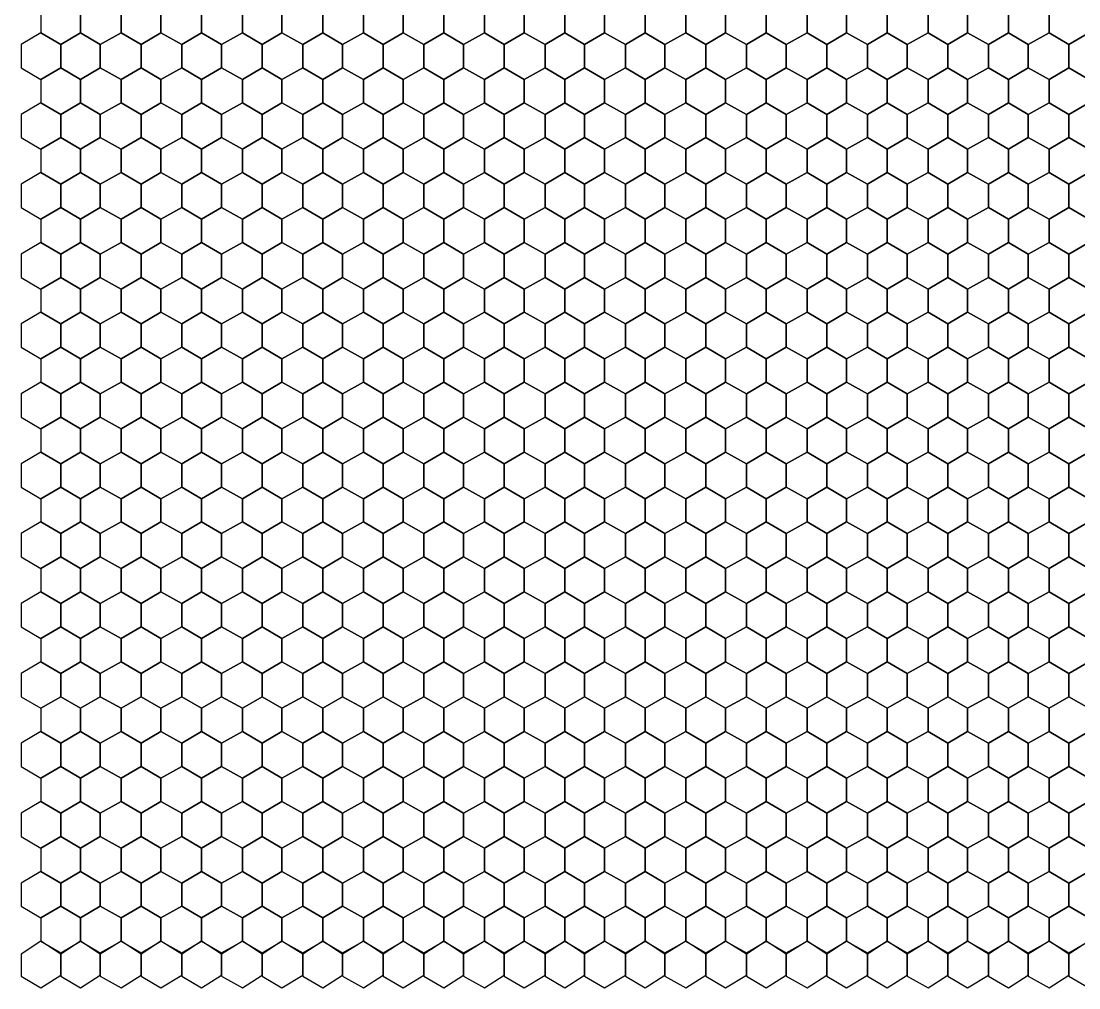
# Model space of a CAD drawing. Header units: metres. Extents: x -17 to 3602, y -20 to 1610.
# Drawn here: x -17 to 892, y -20 to 810 of the extents above; entities that cross this region are included whole.
import ezdxf

# ---------------------------------------------------------------- set-up
doc = ezdxf.new("R2010")
doc.units = ezdxf.units.M

msp = doc.modelspace()

# ---------------------------------------------------------------- linework, layer by layer
for points in [[(34, 800), (34, 820), (17, 830), (0, 820), (0, 800), (17, 790)], [(69, 800), (69, 820), (51, 830), (34, 820), (34, 800), (51, 790)], [(103, 800), (103, 820), (86, 830), (69, 820), (69, 800), (86, 790)], [(138, 800), (138, 820), (121, 830), (103, 820), (103, 800), (121, 790)], [(173, 800), (173, 820), (155, 830), (138, 820), (138, 800), (155, 790)], [(207, 800), (207, 820), (190, 830), (173, 820), (173, 800), (190, 790)], [(242, 800), (242, 820), (225, 830), (207, 820), (207, 800), (225, 790)], [(277, 800), (277, 820), (259, 830), (242, 820), (242, 800), (259, 790)], [(311, 800), (311, 820), (294, 830), (277, 820), (277, 800), (294, 790)], [(346, 800), (346, 820), (329, 830), (311, 820), (311, 800), (329, 790)], [(381, 800), (381, 820), (363, 830), (346, 820), (346, 800), (363, 790)], [(415, 800), (415, 820), (398, 830), (381, 820), (381, 800), (398, 790)], [(450, 800), (450, 820), (433, 830), (415, 820), (415, 800), (433, 790)], [(484, 800), (484, 820), (467, 830), (450, 820), (450, 800), (467, 790)], [(519, 800), (519, 820), (502, 830), (484, 820), (484, 800), (502, 790)], [(554, 800), (554, 820), (536, 830), (519, 820), (519, 800), (536, 790)], [(588, 800), (588, 820), (571, 830), (554, 820), (554, 800), (571, 790)], [(623, 800), (623, 820), (606, 830), (588, 820), (588, 800), (606, 790)], [(658, 800), (658, 820), (640, 830), (623, 820), (623, 800), (640, 790)], [(692, 800), (692, 820), (675, 830), (658, 820), (658, 800), (675, 790)], [(727, 800), (727, 820), (710, 830), (692, 820), (692, 800), (710, 790)], [(762, 800), (762, 820), (744, 830), (727, 820), (727, 800), (744, 790)], [(796, 800), (796, 820), (779, 830), (762, 820), (762, 800), (779, 790)], [(831, 800), (831, 820), (814, 830), (796, 820), (796, 800), (814, 790)], [(866, 800), (866, 820), (848, 830), (831, 820), (831, 800), (848, 790)], [(900, 800), (900, 820), (883, 830), (866, 820), (866, 800), (883, 790)], [(17, 770), (17, 790), (0, 800), (-17, 790), (-17, 770), (0, 760)], [(51, 770), (51, 790), (34, 800), (17, 790), (17, 770), (34, 760)], [(86, 770), (86, 790), (69, 800), (51, 790), (51, 770), (69, 760)], [(121, 770), (121, 790), (103, 800), (86, 790), (86, 770), (103, 760)], [(155, 770), (155, 790), (138, 800), (121, 790), (121, 770), (138, 760)], [(190, 770), (190, 790), (173, 800), (155, 790), (155, 770), (173, 760)], [(225, 770), (225, 790), (207, 800), (190, 790), (190, 770), (207, 760)], [(259, 770), (259, 790), (242, 800), (225, 790), (225, 770), (242, 760)], [(294, 770), (294, 790), (277, 800), (259, 790), (259, 770), (277, 760)], [(329, 770), (329, 790), (311, 800), (294, 790), (294, 770), (311, 760)], [(363, 770), (363, 790), (346, 800), (329, 790), (329, 770), (346, 760)], [(398, 770), (398, 790), (381, 800), (363, 790), (363, 770), (381, 760)], [(433, 770), (433, 790), (415, 800), (398, 790), (398, 770), (415, 760)], [(467, 770), (467, 790), (450, 800), (433, 790), (433, 770), (450, 760)], [(502, 770), (502, 790), (484, 800), (467, 790), (467, 770), (484, 760)], [(536, 770), (536, 790), (519, 800), (502, 790), (502, 770), (519, 760)], [(571, 770), (571, 790), (554, 800), (536, 790), (536, 770), (554, 760)], [(606, 770), (606, 790), (588, 800), (571, 790), (571, 770), (588, 760)], [(640, 770), (640, 790), (623, 800), (606, 790), (606, 770), (623, 760)], [(675, 770), (675, 790), (658, 800), (640, 790), (640, 770), (658, 760)], [(710, 770), (710, 790), (692, 800), (675, 790), (675, 770), (692, 760)], [(744, 770), (744, 790), (727, 800), (710, 790), (710, 770), (727, 760)], [(779, 770), (779, 790), (762, 800), (744, 790), (744, 770), (762, 760)], [(814, 770), (814, 790), (796, 800), (779, 790), (779, 770), (796, 760)], [(848, 770), (848, 790), (831, 800), (814, 790), (814, 770), (831, 760)], [(883, 770), (883, 790), (866, 800), (848, 790), (848, 770), (866, 760)], [(917, 770), (917, 790), (900, 800), (883, 790), (883, 770), (900, 760)], [(34, 740), (34, 760), (17, 770), (0, 760), (0, 740), (17, 730)], [(69, 740), (69, 760), (51, 770), (34, 760), (34, 740), (51, 730)], [(103, 740), (103, 760), (86, 770), (69, 760), (69, 740), (86, 730)], [(138, 740), (138, 760), (121, 770), (103, 760), (103, 740), (121, 730)], [(173, 740), (173, 760), (155, 770), (138, 760), (138, 740), (155, 730)], [(207, 740), (207, 760), (190, 770), (173, 760), (173, 740), (190, 730)], [(242, 740), (242, 760), (225, 770), (207, 760), (207, 740), (225, 730)], [(277, 740), (277, 760), (259, 770), (242, 760), (242, 740), (259, 730)], [(311, 740), (311, 760), (294, 770), (277, 760), (277, 740), (294, 730)], [(346, 740), (346, 760), (329, 770), (311, 760), (311, 740), (329, 730)], [(381, 740), (381, 760), (363, 770), (346, 760), (346, 740), (363, 730)], [(415, 740), (415, 760), (398, 770), (381, 760), (381, 740), (398, 730)], [(450, 740), (450, 760), (433, 770), (415, 760), (415, 740), (433, 730)], [(484, 740), (484, 760), (467, 770), (450, 760), (450, 740), (467, 730)], [(519, 740), (519, 760), (502, 770), (484, 760), (484, 740), (502, 730)], [(554, 740), (554, 760), (536, 770), (519, 760), (519, 740), (536, 730)], [(588, 740), (588, 760), (571, 770), (554, 760), (554, 740), (571, 730)], [(623, 740), (623, 760), (606, 770), (588, 760), (588, 740), (606, 730)], [(658, 740), (658, 760), (640, 770), (623, 760), (623, 740), (640, 730)], [(692, 740), (692, 760), (675, 770), (658, 760), (658, 740), (675, 730)], [(727, 740), (727, 760), (710, 770), (692, 760), (692, 740), (710, 730)], [(762, 740), (762, 760), (744, 770), (727, 760), (727, 740), (744, 730)], [(796, 740), (796, 760), (779, 770), (762, 760), (762, 740), (779, 730)], [(831, 740), (831, 760), (814, 770), (796, 760), (796, 740), (814, 730)], [(866, 740), (866, 760), (848, 770), (831, 760), (831, 740), (848, 730)], [(900, 740), (900, 760), (883, 770), (866, 760), (866, 740), (883, 730)], [(17, 710), (17, 730), (0, 740), (-17, 730), (-17, 710), (0, 700)], [(51, 710), (51, 730), (34, 740), (17, 730), (17, 710), (34, 700)], [(86, 710), (86, 730), (69, 740), (51, 730), (51, 710), (69, 700)], [(121, 710), (121, 730), (103, 740), (86, 730), (86, 710), (103, 700)], [(155, 710), (155, 730), (138, 740), (121, 730), (121, 710), (138, 700)], [(190, 710), (190, 730), (173, 740), (155, 730), (155, 710), (173, 700)], [(225, 710), (225, 730), (207, 740), (190, 730), (190, 710), (207, 700)], [(259, 710), (259, 730), (242, 740), (225, 730), (225, 710), (242, 700)], [(294, 710), (294, 730), (277, 740), (259, 730), (259, 710), (277, 700)], [(329, 710), (329, 730), (311, 740), (294, 730), (294, 710), (311, 700)], [(363, 710), (363, 730), (346, 740), (329, 730), (329, 710), (346, 700)], [(398, 710), (398, 730), (381, 740), (363, 730), (363, 710), (381, 700)], [(433, 710), (433, 730), (415, 740), (398, 730), (398, 710), (415, 700)], [(467, 710), (467, 730), (450, 740), (433, 730), (433, 710), (450, 700)], [(502, 710), (502, 730), (484, 740), (467, 730), (467, 710), (484, 700)], [(536, 710), (536, 730), (519, 740), (502, 730), (502, 710), (519, 700)], [(571, 710), (571, 730), (554, 740), (536, 730), (536, 710), (554, 700)], [(606, 710), (606, 730), (588, 740), (571, 730), (571, 710), (588, 700)], [(640, 710), (640, 730), (623, 740), (606, 730), (606, 710), (623, 700)], [(675, 710), (675, 730), (658, 740), (640, 730), (640, 710), (658, 700)], [(710, 710), (710, 730), (692, 740), (675, 730), (675, 710), (692, 700)], [(744, 710), (744, 730), (727, 740), (710, 730), (710, 710), (727, 700)], [(779, 710), (779, 730), (762, 740), (744, 730), (744, 710), (762, 700)], [(814, 710), (814, 730), (796, 740), (779, 730), (779, 710), (796, 700)], [(848, 710), (848, 730), (831, 740), (814, 730), (814, 710), (831, 700)], [(883, 710), (883, 730), (866, 740), (848, 730), (848, 710), (866, 700)], [(917, 710), (917, 730), (900, 740), (883, 730), (883, 710), (900, 700)], [(34, 680), (34, 700), (17, 710), (0, 700), (0, 680), (17, 670)], [(69, 680), (69, 700), (51, 710), (34, 700), (34, 680), (51, 670)], [(103, 680), (103, 700), (86, 710), (69, 700), (69, 680), (86, 670)], [(138, 680), (138, 700), (121, 710), (103, 700), (103, 680), (121, 670)], [(173, 680), (173, 700), (155, 710), (138, 700), (138, 680), (155, 670)], [(207, 680), (207, 700), (190, 710), (173, 700), (173, 680), (190, 670)], [(242, 680), (242, 700), (225, 710), (207, 700), (207, 680), (225, 670)], [(277, 680), (277, 700), (259, 710), (242, 700), (242, 680), (259, 670)], [(311, 680), (311, 700), (294, 710), (277, 700), (277, 680), (294, 670)], [(346, 680), (346, 700), (329, 710), (311, 700), (311, 680), (329, 670)], [(381, 680), (381, 700), (363, 710), (346, 700), (346, 680), (363, 670)], [(415, 680), (415, 700), (398, 710), (381, 700), (381, 680), (398, 670)], [(450, 680), (450, 700), (433, 710), (415, 700), (415, 680), (433, 670)], [(484, 680), (484, 700), (467, 710), (450, 700), (450, 680), (467, 670)], [(519, 680), (519, 700), (502, 710), (484, 700), (484, 680), (502, 670)], [(554, 680), (554, 700), (536, 710), (519, 700), (519, 680), (536, 670)], [(588, 680), (588, 700), (571, 710), (554, 700), (554, 680), (571, 670)], [(623, 680), (623, 700), (606, 710), (588, 700), (588, 680), (606, 670)], [(658, 680), (658, 700), (640, 710), (623, 700), (623, 680), (640, 670)], [(692, 680), (692, 700), (675, 710), (658, 700), (658, 680), (675, 670)], [(727, 680), (727, 700), (710, 710), (692, 700), (692, 680), (710, 670)], [(762, 680), (762, 700), (744, 710), (727, 700), (727, 680), (744, 670)], [(796, 680), (796, 700), (779, 710), (762, 700), (762, 680), (779, 670)], [(831, 680), (831, 700), (814, 710), (796, 700), (796, 680), (814, 670)], [(866, 680), (866, 700), (848, 710), (831, 700), (831, 680), (848, 670)], [(900, 680), (900, 700), (883, 710), (866, 700), (866, 680), (883, 670)], [(17, 650), (17, 670), (0, 680), (-17, 670), (-17, 650), (0, 640)], [(51, 650), (51, 670), (34, 680), (17, 670), (17, 650), (34, 640)], [(86, 650), (86, 670), (69, 680), (51, 670), (51, 650), (69, 640)], [(121, 650), (121, 670), (103, 680), (86, 670), (86, 650), (103, 640)], [(155, 650), (155, 670), (138, 680), (121, 670), (121, 650), (138, 640)], [(190, 650), (190, 670), (173, 680), (155, 670), (155, 650), (173, 640)], [(225, 650), (225, 670), (207, 680), (190, 670), (190, 650), (207, 640)], [(259, 650), (259, 670), (242, 680), (225, 670), (225, 650), (242, 640)], [(294, 650), (294, 670), (277, 680), (259, 670), (259, 650), (277, 640)], [(329, 650), (329, 670), (311, 680), (294, 670), (294, 650), (311, 640)], [(363, 650), (363, 670), (346, 680), (329, 670), (329, 650), (346, 640)], [(398, 650), (398, 670), (381, 680), (363, 670), (363, 650), (381, 640)], [(433, 650), (433, 670), (415, 680), (398, 670), (398, 650), (415, 640)], [(467, 650), (467, 670), (450, 680), (433, 670), (433, 650), (450, 640)], [(502, 650), (502, 670), (484, 680), (467, 670), (467, 650), (484, 640)], [(536, 650), (536, 670), (519, 680), (502, 670), (502, 650), (519, 640)], [(571, 650), (571, 670), (554, 680), (536, 670), (536, 650), (554, 640)], [(606, 650), (606, 670), (588, 680), (571, 670), (571, 650), (588, 640)], [(640, 650), (640, 670), (623, 680), (606, 670), (606, 650), (623, 640)], [(675, 650), (675, 670), (658, 680), (640, 670), (640, 650), (658, 640)], [(710, 650), (710, 670), (692, 680), (675, 670), (675, 650), (692, 640)], [(744, 650), (744, 670), (727, 680), (710, 670), (710, 650), (727, 640)], [(779, 650), (779, 670), (762, 680), (744, 670), (744, 650), (762, 640)], [(814, 650), (814, 670), (796, 680), (779, 670), (779, 650), (796, 640)], [(848, 650), (848, 670), (831, 680), (814, 670), (814, 650), (831, 640)], [(883, 650), (883, 670), (866, 680), (848, 670), (848, 650), (866, 640)], [(917, 650), (917, 670), (900, 680), (883, 670), (883, 650), (900, 640)], [(34, 620), (34, 640), (17, 650), (0, 640), (0, 620), (17, 610)], [(69, 620), (69, 640), (51, 650), (34, 640), (34, 620), (51, 610)], [(103, 620), (103, 640), (86, 650), (69, 640), (69, 620), (86, 610)], [(138, 620), (138, 640), (121, 650), (103, 640), (103, 620), (121, 610)], [(173, 620), (173, 640), (155, 650), (138, 640), (138, 620), (155, 610)], [(207, 620), (207, 640), (190, 650), (173, 640), (173, 620), (190, 610)], [(242, 620), (242, 640), (225, 650), (207, 640), (207, 620), (225, 610)], [(277, 620), (277, 640), (259, 650), (242, 640), (242, 620), (259, 610)], [(311, 620), (311, 640), (294, 650), (277, 640), (277, 620), (294, 610)], [(346, 620), (346, 640), (329, 650), (311, 640), (311, 620), (329, 610)], [(381, 620), (381, 640), (363, 650), (346, 640), (346, 620), (363, 610)], [(415, 620), (415, 640), (398, 650), (381, 640), (381, 620), (398, 610)], [(450, 620), (450, 640), (433, 650), (415, 640), (415, 620), (433, 610)], [(484, 620), (484, 640), (467, 650), (450, 640), (450, 620), (467, 610)], [(519, 620), (519, 640), (502, 650), (484, 640), (484, 620), (502, 610)], [(554, 620), (554, 640), (536, 650), (519, 640), (519, 620), (536, 610)], [(588, 620), (588, 640), (571, 650), (554, 640), (554, 620), (571, 610)], [(623, 620), (623, 640), (606, 650), (588, 640), (588, 620), (606, 610)], [(658, 620), (658, 640), (640, 650), (623, 640), (623, 620), (640, 610)], [(692, 620), (692, 640), (675, 650), (658, 640), (658, 620), (675, 610)], [(727, 620), (727, 640), (710, 650), (692, 640), (692, 620), (710, 610)], [(762, 620), (762, 640), (744, 650), (727, 640), (727, 620), (744, 610)], [(796, 620), (796, 640), (779, 650), (762, 640), (762, 620), (779, 610)], [(831, 620), (831, 640), (814, 650), (796, 640), (796, 620), (814, 610)], [(866, 620), (866, 640), (848, 650), (831, 640), (831, 620), (848, 610)], [(900, 620), (900, 640), (883, 650), (866, 640), (866, 620), (883, 610)], [(17, 590), (17, 610), (0, 620), (-17, 610), (-17, 590), (0, 580)], [(51, 590), (51, 610), (34, 620), (17, 610), (17, 590), (34, 580)], [(86, 590), (86, 610), (69, 620), (51, 610), (51, 590), (69, 580)], [(121, 590), (121, 610), (103, 620), (86, 610), (86, 590), (103, 580)], [(155, 590), (155, 610), (138, 620), (121, 610), (121, 590), (138, 580)], [(190, 590), (190, 610), (173, 620), (155, 610), (155, 590), (173, 580)], [(225, 590), (225, 610), (207, 620), (190, 610), (190, 590), (207, 580)], [(259, 590), (259, 610), (242, 620), (225, 610), (225, 590), (242, 580)], [(294, 590), (294, 610), (277, 620), (259, 610), (259, 590), (277, 580)], [(329, 590), (329, 610), (311, 620), (294, 610), (294, 590), (311, 580)], [(363, 590), (363, 610), (346, 620), (329, 610), (329, 590), (346, 580)], [(398, 590), (398, 610), (381, 620), (363, 610), (363, 590), (381, 580)], [(433, 590), (433, 610), (415, 620), (398, 610), (398, 590), (415, 580)], [(467, 590), (467, 610), (450, 620), (433, 610), (433, 590), (450, 580)], [(502, 590), (502, 610), (484, 620), (467, 610), (467, 590), (484, 580)], [(536, 590), (536, 610), (519, 620), (502, 610), (502, 590), (519, 580)], [(571, 590), (571, 610), (554, 620), (536, 610), (536, 590), (554, 580)], [(606, 590), (606, 610), (588, 620), (571, 610), (571, 590), (588, 580)], [(640, 590), (640, 610), (623, 620), (606, 610), (606, 590), (623, 580)], [(675, 590), (675, 610), (658, 620), (640, 610), (640, 590), (658, 580)], [(710, 590), (710, 610), (692, 620), (675, 610), (675, 590), (692, 580)], [(744, 590), (744, 610), (727, 620), (710, 610), (710, 590), (727, 580)], [(779, 590), (779, 610), (762, 620), (744, 610), (744, 590), (762, 580)], [(814, 590), (814, 610), (796, 620), (779, 610), (779, 590), (796, 580)], [(848, 590), (848, 610), (831, 620), (814, 610), (814, 590), (831, 580)], [(883, 590), (883, 610), (866, 620), (848, 610), (848, 590), (866, 580)], [(917, 590), (917, 610), (900, 620), (883, 610), (883, 590), (900, 580)], [(34, 560), (34, 580), (17, 590), (0, 580), (0, 560), (17, 550)], [(69, 560), (69, 580), (51, 590), (34, 580), (34, 560), (51, 550)], [(103, 560), (103, 580), (86, 590), (69, 580), (69, 560), (86, 550)], [(138, 560), (138, 580), (121, 590), (103, 580), (103, 560), (121, 550)], [(173, 560), (173, 580), (155, 590), (138, 580), (138, 560), (155, 550)], [(207, 560), (207, 580), (190, 590), (173, 580), (173, 560), (190, 550)], [(242, 560), (242, 580), (225, 590), (207, 580), (207, 560), (225, 550)], [(277, 560), (277, 580), (259, 590), (242, 580), (242, 560), (259, 550)], [(311, 560), (311, 580), (294, 590), (277, 580), (277, 560), (294, 550)], [(346, 560), (346, 580), (329, 590), (311, 580), (311, 560), (329, 550)], [(381, 560), (381, 580), (363, 590), (346, 580), (346, 560), (363, 550)], [(415, 560), (415, 580), (398, 590), (381, 580), (381, 560), (398, 550)], [(450, 560), (450, 580), (433, 590), (415, 580), (415, 560), (433, 550)], [(484, 560), (484, 580), (467, 590), (450, 580), (450, 560), (467, 550)], [(519, 560), (519, 580), (502, 590), (484, 580), (484, 560), (502, 550)], [(554, 560), (554, 580), (536, 590), (519, 580), (519, 560), (536, 550)], [(588, 560), (588, 580), (571, 590), (554, 580), (554, 560), (571, 550)], [(623, 560), (623, 580), (606, 590), (588, 580), (588, 560), (606, 550)], [(658, 560), (658, 580), (640, 590), (623, 580), (623, 560), (640, 550)], [(692, 560), (692, 580), (675, 590), (658, 580), (658, 560), (675, 550)], [(727, 560), (727, 580), (710, 590), (692, 580), (692, 560), (710, 550)], [(762, 560), (762, 580), (744, 590), (727, 580), (727, 560), (744, 550)], [(796, 560), (796, 580), (779, 590), (762, 580), (762, 560), (779, 550)], [(831, 560), (831, 580), (814, 590), (796, 580), (796, 560), (814, 550)], [(866, 560), (866, 580), (848, 590), (831, 580), (831, 560), (848, 550)], [(900, 560), (900, 580), (883, 590), (866, 580), (866, 560), (883, 550)], [(17, 530), (17, 550), (0, 560), (-17, 550), (-17, 530), (0, 520)], [(51, 530), (51, 550), (34, 560), (17, 550), (17, 530), (34, 520)], [(86, 530), (86, 550), (69, 560), (51, 550), (51, 530), (69, 520)], [(121, 530), (121, 550), (103, 560), (86, 550), (86, 530), (103, 520)], [(155, 530), (155, 550), (138, 560), (121, 550), (121, 530), (138, 520)], [(190, 530), (190, 550), (173, 560), (155, 550), (155, 530), (173, 520)], [(225, 530), (225, 550), (207, 560), (190, 550), (190, 530), (207, 520)], [(259, 530), (259, 550), (242, 560), (225, 550), (225, 530), (242, 520)], [(294, 530), (294, 550), (277, 560), (259, 550), (259, 530), (277, 520)], [(329, 530), (329, 550), (311, 560), (294, 550), (294, 530), (311, 520)], [(363, 530), (363, 550), (346, 560), (329, 550), (329, 530), (346, 520)], [(398, 530), (398, 550), (381, 560), (363, 550), (363, 530), (381, 520)], [(433, 530), (433, 550), (415, 560), (398, 550), (398, 530), (415, 520)], [(467, 530), (467, 550), (450, 560), (433, 550), (433, 530), (450, 520)], [(502, 530), (502, 550), (484, 560), (467, 550), (467, 530), (484, 520)], [(536, 530), (536, 550), (519, 560), (502, 550), (502, 530), (519, 520)], [(571, 530), (571, 550), (554, 560), (536, 550), (536, 530), (554, 520)], [(606, 530), (606, 550), (588, 560), (571, 550), (571, 530), (588, 520)], [(640, 530), (640, 550), (623, 560), (606, 550), (606, 530), (623, 520)], [(675, 530), (675, 550), (658, 560), (640, 550), (640, 530), (658, 520)], [(710, 530), (710, 550), (692, 560), (675, 550), (675, 530), (692, 520)], [(744, 530), (744, 550), (727, 560), (710, 550), (710, 530), (727, 520)], [(779, 530), (779, 550), (762, 560), (744, 550), (744, 530), (762, 520)], [(814, 530), (814, 550), (796, 560), (779, 550), (779, 530), (796, 520)], [(848, 530), (848, 550), (831, 560), (814, 550), (814, 530), (831, 520)], [(883, 530), (883, 550), (866, 560), (848, 550), (848, 530), (866, 520)], [(917, 530), (917, 550), (900, 560), (883, 550), (883, 530), (900, 520)], [(34, 500), (34, 520), (17, 530), (0, 520), (0, 500), (17, 490)], [(69, 500), (69, 520), (51, 530), (34, 520), (34, 500), (51, 490)], [(103, 500), (103, 520), (86, 530), (69, 520), (69, 500), (86, 490)], [(138, 500), (138, 520), (121, 530), (103, 520), (103, 500), (121, 490)], [(173, 500), (173, 520), (155, 530), (138, 520), (138, 500), (155, 490)], [(207, 500), (207, 520), (190, 530), (173, 520), (173, 500), (190, 490)], [(242, 500), (242, 520), (225, 530), (207, 520), (207, 500), (225, 490)], [(277, 500), (277, 520), (259, 530), (242, 520), (242, 500), (259, 490)], [(311, 500), (311, 520), (294, 530), (277, 520), (277, 500), (294, 490)], [(346, 500), (346, 520), (329, 530), (311, 520), (311, 500), (329, 490)], [(381, 500), (381, 520), (363, 530), (346, 520), (346, 500), (363, 490)], [(415, 500), (415, 520), (398, 530), (381, 520), (381, 500), (398, 490)], [(450, 500), (450, 520), (433, 530), (415, 520), (415, 500), (433, 490)], [(484, 500), (484, 520), (467, 530), (450, 520), (450, 500), (467, 490)], [(519, 500), (519, 520), (502, 530), (484, 520), (484, 500), (502, 490)], [(554, 500), (554, 520), (536, 530), (519, 520), (519, 500), (536, 490)], [(588, 500), (588, 520), (571, 530), (554, 520), (554, 500), (571, 490)], [(623, 500), (623, 520), (606, 530), (588, 520), (588, 500), (606, 490)], [(658, 500), (658, 520), (640, 530), (623, 520), (623, 500), (640, 490)], [(692, 500), (692, 520), (675, 530), (658, 520), (658, 500), (675, 490)], [(727, 500), (727, 520), (710, 530), (692, 520), (692, 500), (710, 490)], [(762, 500), (762, 520), (744, 530), (727, 520), (727, 500), (744, 490)], [(796, 500), (796, 520), (779, 530), (762, 520), (762, 500), (779, 490)], [(831, 500), (831, 520), (814, 530), (796, 520), (796, 500), (814, 490)], [(866, 500), (866, 520), (848, 530), (831, 520), (831, 500), (848, 490)], [(900, 500), (900, 520), (883, 530), (866, 520), (866, 500), (883, 490)], [(17, 470), (17, 490), (0, 500), (-17, 490), (-17, 470), (0, 460)], [(51, 470), (51, 490), (34, 500), (17, 490), (17, 470), (34, 460)], [(86, 470), (86, 490), (69, 500), (51, 490), (51, 470), (69, 460)], [(121, 470), (121, 490), (103, 500), (86, 490), (86, 470), (103, 460)], [(155, 470), (155, 490), (138, 500), (121, 490), (121, 470), (138, 460)], [(190, 470), (190, 490), (173, 500), (155, 490), (155, 470), (173, 460)], [(225, 470), (225, 490), (207, 500), (190, 490), (190, 470), (207, 460)], [(259, 470), (259, 490), (242, 500), (225, 490), (225, 470), (242, 460)], [(294, 470), (294, 490), (277, 500), (259, 490), (259, 470), (277, 460)], [(329, 470), (329, 490), (311, 500), (294, 490), (294, 470), (311, 460)], [(363, 470), (363, 490), (346, 500), (329, 490), (329, 470), (346, 460)], [(398, 470), (398, 490), (381, 500), (363, 490), (363, 470), (381, 460)], [(433, 470), (433, 490), (415, 500), (398, 490), (398, 470), (415, 460)], [(467, 470), (467, 490), (450, 500), (433, 490), (433, 470), (450, 460)], [(502, 470), (502, 490), (484, 500), (467, 490), (467, 470), (484, 460)], [(536, 470), (536, 490), (519, 500), (502, 490), (502, 470), (519, 460)], [(571, 470), (571, 490), (554, 500), (536, 490), (536, 470), (554, 460)], [(606, 470), (606, 490), (588, 500), (571, 490), (571, 470), (588, 460)], [(640, 470), (640, 490), (623, 500), (606, 490), (606, 470), (623, 460)], [(675, 470), (675, 490), (658, 500), (640, 490), (640, 470), (658, 460)], [(710, 470), (710, 490), (692, 500), (675, 490), (675, 470), (692, 460)], [(744, 470), (744, 490), (727, 500), (710, 490), (710, 470), (727, 460)], [(779, 470), (779, 490), (762, 500), (744, 490), (744, 470), (762, 460)], [(814, 470), (814, 490), (796, 500), (779, 490), (779, 470), (796, 460)], [(848, 470), (848, 490), (831, 500), (814, 490), (814, 470), (831, 460)], [(883, 470), (883, 490), (866, 500), (848, 490), (848, 470), (866, 460)], [(917, 470), (917, 490), (900, 500), (883, 490), (883, 470), (900, 460)], [(34, 440), (34, 460), (17, 470), (0, 460), (0, 440), (17, 430)], [(69, 440), (69, 460), (51, 470), (34, 460), (34, 440), (51, 430)], [(103, 440), (103, 460), (86, 470), (69, 460), (69, 440), (86, 430)], [(138, 440), (138, 460), (121, 470), (103, 460), (103, 440), (121, 430)], [(173, 440), (173, 460), (155, 470), (138, 460), (138, 440), (155, 430)], [(207, 440), (207, 460), (190, 470), (173, 460), (173, 440), (190, 430)], [(242, 440), (242, 460), (225, 470), (207, 460), (207, 440), (225, 430)], [(277, 440), (277, 460), (259, 470), (242, 460), (242, 440), (259, 430)], [(311, 440), (311, 460), (294, 470), (277, 460), (277, 440), (294, 430)], [(346, 440), (346, 460), (329, 470), (311, 460), (311, 440), (329, 430)], [(381, 440), (381, 460), (363, 470), (346, 460), (346, 440), (363, 430)], [(415, 440), (415, 460), (398, 470), (381, 460), (381, 440), (398, 430)], [(450, 440), (450, 460), (433, 470), (415, 460), (415, 440), (433, 430)], [(484, 440), (484, 460), (467, 470), (450, 460), (450, 440), (467, 430)], [(519, 440), (519, 460), (502, 470), (484, 460), (484, 440), (502, 430)], [(554, 440), (554, 460), (536, 470), (519, 460), (519, 440), (536, 430)], [(588, 440), (588, 460), (571, 470), (554, 460), (554, 440), (571, 430)], [(623, 440), (623, 460), (606, 470), (588, 460), (588, 440), (606, 430)], [(658, 440), (658, 460), (640, 470), (623, 460), (623, 440), (640, 430)], [(692, 440), (692, 460), (675, 470), (658, 460), (658, 440), (675, 430)], [(727, 440), (727, 460), (710, 470), (692, 460), (692, 440), (710, 430)], [(762, 440), (762, 460), (744, 470), (727, 460), (727, 440), (744, 430)], [(796, 440), (796, 460), (779, 470), (762, 460), (762, 440), (779, 430)], [(831, 440), (831, 460), (814, 470), (796, 460), (796, 440), (814, 430)], [(866, 440), (866, 460), (848, 470), (831, 460), (831, 440), (848, 430)], [(900, 440), (900, 460), (883, 470), (866, 460), (866, 440), (883, 430)], [(17, 410), (17, 430), (0, 440), (-17, 430), (-17, 410), (0, 400)], [(51, 410), (51, 430), (34, 440), (17, 430), (17, 410), (34, 400)], [(86, 410), (86, 430), (69, 440), (51, 430), (51, 410), (69, 400)], [(121, 410), (121, 430), (103, 440), (86, 430), (86, 410), (103, 400)], [(155, 410), (155, 430), (138, 440), (121, 430), (121, 410), (138, 400)], [(190, 410), (190, 430), (173, 440), (155, 430), (155, 410), (173, 400)], [(225, 410), (225, 430), (207, 440), (190, 430), (190, 410), (207, 400)], [(259, 410), (259, 430), (242, 440), (225, 430), (225, 410), (242, 400)], [(294, 410), (294, 430), (277, 440), (259, 430), (259, 410), (277, 400)], [(329, 410), (329, 430), (311, 440), (294, 430), (294, 410), (311, 400)], [(363, 410), (363, 430), (346, 440), (329, 430), (329, 410), (346, 400)], [(398, 410), (398, 430), (381, 440), (363, 430), (363, 410), (381, 400)], [(433, 410), (433, 430), (415, 440), (398, 430), (398, 410), (415, 400)], [(467, 410), (467, 430), (450, 440), (433, 430), (433, 410), (450, 400)], [(502, 410), (502, 430), (484, 440), (467, 430), (467, 410), (484, 400)], [(536, 410), (536, 430), (519, 440), (502, 430), (502, 410), (519, 400)], [(571, 410), (571, 430), (554, 440), (536, 430), (536, 410), (554, 400)], [(606, 410), (606, 430), (588, 440), (571, 430), (571, 410), (588, 400)], [(640, 410), (640, 430), (623, 440), (606, 430), (606, 410), (623, 400)], [(675, 410), (675, 430), (658, 440), (640, 430), (640, 410), (658, 400)], [(710, 410), (710, 430), (692, 440), (675, 430), (675, 410), (692, 400)], [(744, 410), (744, 430), (727, 440), (710, 430), (710, 410), (727, 400)], [(779, 410), (779, 430), (762, 440), (744, 430), (744, 410), (762, 400)], [(814, 410), (814, 430), (796, 440), (779, 430), (779, 410), (796, 400)], [(848, 410), (848, 430), (831, 440), (814, 430), (814, 410), (831, 400)], [(883, 410), (883, 430), (866, 440), (848, 430), (848, 410), (866, 400)], [(917, 410), (917, 430), (900, 440), (883, 430), (883, 410), (900, 400)], [(34, 380), (34, 400), (17, 410), (0, 400), (0, 380), (17, 370)], [(69, 380), (69, 400), (51, 410), (34, 400), (34, 380), (51, 370)], [(103, 380), (103, 400), (86, 410), (69, 400), (69, 380), (86, 370)], [(138, 380), (138, 400), (121, 410), (103, 400), (103, 380), (121, 370)], [(173, 380), (173, 400), (155, 410), (138, 400), (138, 380), (155, 370)], [(207, 380), (207, 400), (190, 410), (173, 400), (173, 380), (190, 370)], [(242, 380), (242, 400), (225, 410), (207, 400), (207, 380), (225, 370)], [(277, 380), (277, 400), (259, 410), (242, 400), (242, 380), (259, 370)], [(311, 380), (311, 400), (294, 410), (277, 400), (277, 380), (294, 370)], [(346, 380), (346, 400), (329, 410), (311, 400), (311, 380), (329, 370)], [(381, 380), (381, 400), (363, 410), (346, 400), (346, 380), (363, 370)], [(415, 380), (415, 400), (398, 410), (381, 400), (381, 380), (398, 370)], [(450, 380), (450, 400), (433, 410), (415, 400), (415, 380), (433, 370)], [(484, 380), (484, 400), (467, 410), (450, 400), (450, 380), (467, 370)], [(519, 380), (519, 400), (502, 410), (484, 400), (484, 380), (502, 370)], [(554, 380), (554, 400), (536, 410), (519, 400), (519, 380), (536, 370)], [(588, 380), (588, 400), (571, 410), (554, 400), (554, 380), (571, 370)], [(623, 380), (623, 400), (606, 410), (588, 400), (588, 380), (606, 370)], [(658, 380), (658, 400), (640, 410), (623, 400), (623, 380), (640, 370)], [(692, 380), (692, 400), (675, 410), (658, 400), (658, 380), (675, 370)], [(727, 380), (727, 400), (710, 410), (692, 400), (692, 380), (710, 370)], [(762, 380), (762, 400), (744, 410), (727, 400), (727, 380), (744, 370)], [(796, 380), (796, 400), (779, 410), (762, 400), (762, 380), (779, 370)], [(831, 380), (831, 400), (814, 410), (796, 400), (796, 380), (814, 370)], [(866, 380), (866, 400), (848, 410), (831, 400), (831, 380), (848, 370)], [(900, 380), (900, 400), (883, 410), (866, 400), (866, 380), (883, 370)], [(17, 350), (17, 370), (0, 380), (-17, 370), (-17, 350), (0, 340)], [(51, 350), (51, 370), (34, 380), (17, 370), (17, 350), (34, 340)], [(86, 350), (86, 370), (69, 380), (51, 370), (51, 350), (69, 340)], [(121, 350), (121, 370), (103, 380), (86, 370), (86, 350), (103, 340)], [(155, 350), (155, 370), (138, 380), (121, 370), (121, 350), (138, 340)], [(190, 350), (190, 370), (173, 380), (155, 370), (155, 350), (173, 340)], [(225, 350), (225, 370), (207, 380), (190, 370), (190, 350), (207, 340)], [(259, 350), (259, 370), (242, 380), (225, 370), (225, 350), (242, 340)], [(294, 350), (294, 370), (277, 380), (259, 370), (259, 350), (277, 340)], [(329, 350), (329, 370), (311, 380), (294, 370), (294, 350), (311, 340)], [(363, 350), (363, 370), (346, 380), (329, 370), (329, 350), (346, 340)], [(398, 350), (398, 370), (381, 380), (363, 370), (363, 350), (381, 340)], [(433, 350), (433, 370), (415, 380), (398, 370), (398, 350), (415, 340)], [(467, 350), (467, 370), (450, 380), (433, 370), (433, 350), (450, 340)], [(502, 350), (502, 370), (484, 380), (467, 370), (467, 350), (484, 340)], [(536, 350), (536, 370), (519, 380), (502, 370), (502, 350), (519, 340)], [(571, 350), (571, 370), (554, 380), (536, 370), (536, 350), (554, 340)], [(606, 350), (606, 370), (588, 380), (571, 370), (571, 350), (588, 340)], [(640, 350), (640, 370), (623, 380), (606, 370), (606, 350), (623, 340)], [(675, 350), (675, 370), (658, 380), (640, 370), (640, 350), (658, 340)], [(710, 350), (710, 370), (692, 380), (675, 370), (675, 350), (692, 340)], [(744, 350), (744, 370), (727, 380), (710, 370), (710, 350), (727, 340)], [(779, 350), (779, 370), (762, 380), (744, 370), (744, 350), (762, 340)], [(814, 350), (814, 370), (796, 380), (779, 370), (779, 350), (796, 340)], [(848, 350), (848, 370), (831, 380), (814, 370), (814, 350), (831, 340)], [(883, 350), (883, 370), (866, 380), (848, 370), (848, 350), (866, 340)], [(917, 350), (917, 370), (900, 380), (883, 370), (883, 350), (900, 340)], [(34, 320), (34, 340), (17, 350), (0, 340), (0, 320), (17, 310)], [(69, 320), (69, 340), (51, 350), (34, 340), (34, 320), (51, 310)], [(103, 320), (103, 340), (86, 350), (69, 340), (69, 320), (86, 310)], [(138, 320), (138, 340), (121, 350), (103, 340), (103, 320), (121, 310)], [(173, 320), (173, 340), (155, 350), (138, 340), (138, 320), (155, 310)], [(207, 320), (207, 340), (190, 350), (173, 340), (173, 320), (190, 310)], [(242, 320), (242, 340), (225, 350), (207, 340), (207, 320), (225, 310)], [(277, 320), (277, 340), (259, 350), (242, 340), (242, 320), (259, 310)], [(311, 320), (311, 340), (294, 350), (277, 340), (277, 320), (294, 310)], [(346, 320), (346, 340), (329, 350), (311, 340), (311, 320), (329, 310)], [(381, 320), (381, 340), (363, 350), (346, 340), (346, 320), (363, 310)], [(415, 320), (415, 340), (398, 350), (381, 340), (381, 320), (398, 310)], [(450, 320), (450, 340), (433, 350), (415, 340), (415, 320), (433, 310)], [(484, 320), (484, 340), (467, 350), (450, 340), (450, 320), (467, 310)], [(519, 320), (519, 340), (502, 350), (484, 340), (484, 320), (502, 310)], [(554, 320), (554, 340), (536, 350), (519, 340), (519, 320), (536, 310)], [(588, 320), (588, 340), (571, 350), (554, 340), (554, 320), (571, 310)], [(623, 320), (623, 340), (606, 350), (588, 340), (588, 320), (606, 310)], [(658, 320), (658, 340), (640, 350), (623, 340), (623, 320), (640, 310)], [(692, 320), (692, 340), (675, 350), (658, 340), (658, 320), (675, 310)], [(727, 320), (727, 340), (710, 350), (692, 340), (692, 320), (710, 310)], [(762, 320), (762, 340), (744, 350), (727, 340), (727, 320), (744, 310)], [(796, 320), (796, 340), (779, 350), (762, 340), (762, 320), (779, 310)], [(831, 320), (831, 340), (814, 350), (796, 340), (796, 320), (814, 310)], [(866, 320), (866, 340), (848, 350), (831, 340), (831, 320), (848, 310)], [(900, 320), (900, 340), (883, 350), (866, 340), (866, 320), (883, 310)], [(17, 290), (17, 310), (0, 320), (-17, 310), (-17, 290), (0, 280)], [(51, 290), (51, 310), (34, 320), (17, 310), (17, 290), (34, 280)], [(86, 290), (86, 310), (69, 320), (51, 310), (51, 290), (69, 280)], [(121, 290), (121, 310), (103, 320), (86, 310), (86, 290), (103, 280)], [(155, 290), (155, 310), (138, 320), (121, 310), (121, 290), (138, 280)], [(190, 290), (190, 310), (173, 320), (155, 310), (155, 290), (173, 280)], [(225, 290), (225, 310), (207, 320), (190, 310), (190, 290), (207, 280)], [(259, 290), (259, 310), (242, 320), (225, 310), (225, 290), (242, 280)], [(294, 290), (294, 310), (277, 320), (259, 310), (259, 290), (277, 280)], [(329, 290), (329, 310), (311, 320), (294, 310), (294, 290), (311, 280)], [(363, 290), (363, 310), (346, 320), (329, 310), (329, 290), (346, 280)], [(398, 290), (398, 310), (381, 320), (363, 310), (363, 290), (381, 280)], [(433, 290), (433, 310), (415, 320), (398, 310), (398, 290), (415, 280)], [(467, 290), (467, 310), (450, 320), (433, 310), (433, 290), (450, 280)], [(502, 290), (502, 310), (484, 320), (467, 310), (467, 290), (484, 280)], [(536, 290), (536, 310), (519, 320), (502, 310), (502, 290), (519, 280)], [(571, 290), (571, 310), (554, 320), (536, 310), (536, 290), (554, 280)], [(606, 290), (606, 310), (588, 320), (571, 310), (571, 290), (588, 280)], [(640, 290), (640, 310), (623, 320), (606, 310), (606, 290), (623, 280)], [(675, 290), (675, 310), (658, 320), (640, 310), (640, 290), (658, 280)], [(710, 290), (710, 310), (692, 320), (675, 310), (675, 290), (692, 280)], [(744, 290), (744, 310), (727, 320), (710, 310), (710, 290), (727, 280)], [(779, 290), (779, 310), (762, 320), (744, 310), (744, 290), (762, 280)], [(814, 290), (814, 310), (796, 320), (779, 310), (779, 290), (796, 280)], [(848, 290), (848, 310), (831, 320), (814, 310), (814, 290), (831, 280)], [(883, 290), (883, 310), (866, 320), (848, 310), (848, 290), (866, 280)], [(917, 290), (917, 310), (900, 320), (883, 310), (883, 290), (900, 280)], [(34, 260), (34, 280), (17, 290), (0, 280), (0, 260), (17, 250)], [(69, 260), (69, 280), (51, 290), (34, 280), (34, 260), (51, 250)], [(103, 260), (103, 280), (86, 290), (69, 280), (69, 260), (86, 250)], [(138, 260), (138, 280), (121, 290), (103, 280), (103, 260), (121, 250)], [(173, 260), (173, 280), (155, 290), (138, 280), (138, 260), (155, 250)], [(207, 260), (207, 280), (190, 290), (173, 280), (173, 260), (190, 250)], [(242, 260), (242, 280), (225, 290), (207, 280), (207, 260), (225, 250)], [(277, 260), (277, 280), (259, 290), (242, 280), (242, 260), (259, 250)], [(311, 260), (311, 280), (294, 290), (277, 280), (277, 260), (294, 250)], [(346, 260), (346, 280), (329, 290), (311, 280), (311, 260), (329, 250)], [(381, 260), (381, 280), (363, 290), (346, 280), (346, 260), (363, 250)], [(415, 260), (415, 280), (398, 290), (381, 280), (381, 260), (398, 250)], [(450, 260), (450, 280), (433, 290), (415, 280), (415, 260), (433, 250)], [(484, 260), (484, 280), (467, 290), (450, 280), (450, 260), (467, 250)], [(519, 260), (519, 280), (502, 290), (484, 280), (484, 260), (502, 250)], [(554, 260), (554, 280), (536, 290), (519, 280), (519, 260), (536, 250)], [(588, 260), (588, 280), (571, 290), (554, 280), (554, 260), (571, 250)], [(623, 260), (623, 280), (606, 290), (588, 280), (588, 260), (606, 250)], [(658, 260), (658, 280), (640, 290), (623, 280), (623, 260), (640, 250)], [(692, 260), (692, 280), (675, 290), (658, 280), (658, 260), (675, 250)], [(727, 260), (727, 280), (710, 290), (692, 280), (692, 260), (710, 250)], [(762, 260), (762, 280), (744, 290), (727, 280), (727, 260), (744, 250)], [(796, 260), (796, 280), (779, 290), (762, 280), (762, 260), (779, 250)], [(831, 260), (831, 280), (814, 290), (796, 280), (796, 260), (814, 250)], [(866, 260), (866, 280), (848, 290), (831, 280), (831, 260), (848, 250)], [(900, 260), (900, 280), (883, 290), (866, 280), (866, 260), (883, 250)], [(17, 230), (17, 250), (0, 260), (-17, 250), (-17, 230), (0, 220)], [(51, 230), (51, 250), (34, 260), (17, 250), (17, 230), (34, 220)], [(86, 230), (86, 250), (69, 260), (51, 250), (51, 230), (69, 220)], [(121, 230), (121, 250), (103, 260), (86, 250), (86, 230), (103, 220)], [(155, 230), (155, 250), (138, 260), (121, 250), (121, 230), (138, 220)], [(190, 230), (190, 250), (173, 260), (155, 250), (155, 230), (173, 220)], [(225, 230), (225, 250), (207, 260), (190, 250), (190, 230), (207, 220)], [(259, 230), (259, 250), (242, 260), (225, 250), (225, 230), (242, 220)], [(294, 230), (294, 250), (277, 260), (259, 250), (259, 230), (277, 220)], [(329, 230), (329, 250), (311, 260), (294, 250), (294, 230), (311, 220)], [(363, 230), (363, 250), (346, 260), (329, 250), (329, 230), (346, 220)], [(398, 230), (398, 250), (381, 260), (363, 250), (363, 230), (381, 220)], [(433, 230), (433, 250), (415, 260), (398, 250), (398, 230), (415, 220)], [(467, 230), (467, 250), (450, 260), (433, 250), (433, 230), (450, 220)], [(502, 230), (502, 250), (484, 260), (467, 250), (467, 230), (484, 220)], [(536, 230), (536, 250), (519, 260), (502, 250), (502, 230), (519, 220)], [(571, 230), (571, 250), (554, 260), (536, 250), (536, 230), (554, 220)], [(606, 230), (606, 250), (588, 260), (571, 250), (571, 230), (588, 220)], [(640, 230), (640, 250), (623, 260), (606, 250), (606, 230), (623, 220)], [(675, 230), (675, 250), (658, 260), (640, 250), (640, 230), (658, 220)], [(710, 230), (710, 250), (692, 260), (675, 250), (675, 230), (692, 220)], [(744, 230), (744, 250), (727, 260), (710, 250), (710, 230), (727, 220)], [(779, 230), (779, 250), (762, 260), (744, 250), (744, 230), (762, 220)], [(814, 230), (814, 250), (796, 260), (779, 250), (779, 230), (796, 220)], [(848, 230), (848, 250), (831, 260), (814, 250), (814, 230), (831, 220)], [(883, 230), (883, 250), (866, 260), (848, 250), (848, 230), (866, 220)], [(917, 230), (917, 250), (900, 260), (883, 250), (883, 230), (900, 220)], [(34, 200), (34, 220), (17, 230), (0, 220), (0, 200), (17, 190)], [(69, 200), (69, 220), (51, 230), (34, 220), (34, 200), (51, 190)], [(103, 200), (103, 220), (86, 230), (69, 220), (69, 200), (86, 190)], [(138, 200), (138, 220), (121, 230), (103, 220), (103, 200), (121, 190)], [(173, 200), (173, 220), (155, 230), (138, 220), (138, 200), (155, 190)], [(207, 200), (207, 220), (190, 230), (173, 220), (173, 200), (190, 190)], [(242, 200), (242, 220), (225, 230), (207, 220), (207, 200), (225, 190)], [(277, 200), (277, 220), (259, 230), (242, 220), (242, 200), (259, 190)], [(311, 200), (311, 220), (294, 230), (277, 220), (277, 200), (294, 190)], [(346, 200), (346, 220), (329, 230), (311, 220), (311, 200), (329, 190)], [(381, 200), (381, 220), (363, 230), (346, 220), (346, 200), (363, 190)], [(415, 200), (415, 220), (398, 230), (381, 220), (381, 200), (398, 190)], [(450, 200), (450, 220), (433, 230), (415, 220), (415, 200), (433, 190)], [(484, 200), (484, 220), (467, 230), (450, 220), (450, 200), (467, 190)], [(519, 200), (519, 220), (502, 230), (484, 220), (484, 200), (502, 190)], [(554, 200), (554, 220), (536, 230), (519, 220), (519, 200), (536, 190)], [(588, 200), (588, 220), (571, 230), (554, 220), (554, 200), (571, 190)], [(623, 200), (623, 220), (606, 230), (588, 220), (588, 200), (606, 190)], [(658, 200), (658, 220), (640, 230), (623, 220), (623, 200), (640, 190)], [(692, 200), (692, 220), (675, 230), (658, 220), (658, 200), (675, 190)], [(727, 200), (727, 220), (710, 230), (692, 220), (692, 200), (710, 190)], [(762, 200), (762, 220), (744, 230), (727, 220), (727, 200), (744, 190)], [(796, 200), (796, 220), (779, 230), (762, 220), (762, 200), (779, 190)], [(831, 200), (831, 220), (814, 230), (796, 220), (796, 200), (814, 190)], [(866, 200), (866, 220), (848, 230), (831, 220), (831, 200), (848, 190)], [(900, 200), (900, 220), (883, 230), (866, 220), (866, 200), (883, 190)], [(17, 170), (17, 190), (0, 200), (-17, 190), (-17, 170), (0, 160)], [(51, 170), (51, 190), (34, 200), (17, 190), (17, 170), (34, 160)], [(86, 170), (86, 190), (69, 200), (51, 190), (51, 170), (69, 160)], [(121, 170), (121, 190), (103, 200), (86, 190), (86, 170), (103, 160)], [(155, 170), (155, 190), (138, 200), (121, 190), (121, 170), (138, 160)], [(190, 170), (190, 190), (173, 200), (155, 190), (155, 170), (173, 160)], [(225, 170), (225, 190), (207, 200), (190, 190), (190, 170), (207, 160)], [(259, 170), (259, 190), (242, 200), (225, 190), (225, 170), (242, 160)], [(294, 170), (294, 190), (277, 200), (259, 190), (259, 170), (277, 160)], [(329, 170), (329, 190), (311, 200), (294, 190), (294, 170), (311, 160)], [(363, 170), (363, 190), (346, 200), (329, 190), (329, 170), (346, 160)], [(398, 170), (398, 190), (381, 200), (363, 190), (363, 170), (381, 160)], [(433, 170), (433, 190), (415, 200), (398, 190), (398, 170), (415, 160)], [(467, 170), (467, 190), (450, 200), (433, 190), (433, 170), (450, 160)], [(502, 170), (502, 190), (484, 200), (467, 190), (467, 170), (484, 160)], [(536, 170), (536, 190), (519, 200), (502, 190), (502, 170), (519, 160)], [(571, 170), (571, 190), (554, 200), (536, 190), (536, 170), (554, 160)], [(606, 170), (606, 190), (588, 200), (571, 190), (571, 170), (588, 160)], [(640, 170), (640, 190), (623, 200), (606, 190), (606, 170), (623, 160)], [(675, 170), (675, 190), (658, 200), (640, 190), (640, 170), (658, 160)], [(710, 170), (710, 190), (692, 200), (675, 190), (675, 170), (692, 160)], [(744, 170), (744, 190), (727, 200), (710, 190), (710, 170), (727, 160)], [(779, 170), (779, 190), (762, 200), (744, 190), (744, 170), (762, 160)], [(814, 170), (814, 190), (796, 200), (779, 190), (779, 170), (796, 160)], [(848, 170), (848, 190), (831, 200), (814, 190), (814, 170), (831, 160)], [(883, 170), (883, 190), (866, 200), (848, 190), (848, 170), (866, 160)], [(917, 170), (917, 190), (900, 200), (883, 190), (883, 170), (900, 160)], [(34, 140), (34, 160), (17, 170), (0, 160), (0, 140), (17, 130)], [(69, 140), (69, 160), (51, 170), (34, 160), (34, 140), (51, 130)], [(103, 140), (103, 160), (86, 170), (69, 160), (69, 140), (86, 130)], [(138, 140), (138, 160), (121, 170), (103, 160), (103, 140), (121, 130)], [(173, 140), (173, 160), (155, 170), (138, 160), (138, 140), (155, 130)], [(207, 140), (207, 160), (190, 170), (173, 160), (173, 140), (190, 130)], [(242, 140), (242, 160), (225, 170), (207, 160), (207, 140), (225, 130)], [(277, 140), (277, 160), (259, 170), (242, 160), (242, 140), (259, 130)], [(311, 140), (311, 160), (294, 170), (277, 160), (277, 140), (294, 130)], [(346, 140), (346, 160), (329, 170), (311, 160), (311, 140), (329, 130)], [(381, 140), (381, 160), (363, 170), (346, 160), (346, 140), (363, 130)], [(415, 140), (415, 160), (398, 170), (381, 160), (381, 140), (398, 130)], [(450, 140), (450, 160), (433, 170), (415, 160), (415, 140), (433, 130)], [(484, 140), (484, 160), (467, 170), (450, 160), (450, 140), (467, 130)], [(519, 140), (519, 160), (502, 170), (484, 160), (484, 140), (502, 130)], [(554, 140), (554, 160), (536, 170), (519, 160), (519, 140), (536, 130)], [(588, 140), (588, 160), (571, 170), (554, 160), (554, 140), (571, 130)], [(623, 140), (623, 160), (606, 170), (588, 160), (588, 140), (606, 130)], [(658, 140), (658, 160), (640, 170), (623, 160), (623, 140), (640, 130)], [(692, 140), (692, 160), (675, 170), (658, 160), (658, 140), (675, 130)], [(727, 140), (727, 160), (710, 170), (692, 160), (692, 140), (710, 130)], [(762, 140), (762, 160), (744, 170), (727, 160), (727, 140), (744, 130)], [(796, 140), (796, 160), (779, 170), (762, 160), (762, 140), (779, 130)], [(831, 140), (831, 160), (814, 170), (796, 160), (796, 140), (814, 130)], [(866, 140), (866, 160), (848, 170), (831, 160), (831, 140), (848, 130)], [(900, 140), (900, 160), (883, 170), (866, 160), (866, 140), (883, 130)], [(17, 110), (17, 130), (0, 140), (-17, 130), (-17, 110), (0, 100)], [(51, 110), (51, 130), (34, 140), (17, 130), (17, 110), (34, 100)], [(86, 110), (86, 130), (69, 140), (51, 130), (51, 110), (69, 100)], [(121, 110), (121, 130), (103, 140), (86, 130), (86, 110), (103, 100)], [(155, 110), (155, 130), (138, 140), (121, 130), (121, 110), (138, 100)], [(190, 110), (190, 130), (173, 140), (155, 130), (155, 110), (173, 100)], [(225, 110), (225, 130), (207, 140), (190, 130), (190, 110), (207, 100)], [(259, 110), (259, 130), (242, 140), (225, 130), (225, 110), (242, 100)], [(294, 110), (294, 130), (277, 140), (259, 130), (259, 110), (277, 100)], [(329, 110), (329, 130), (311, 140), (294, 130), (294, 110), (311, 100)], [(363, 110), (363, 130), (346, 140), (329, 130), (329, 110), (346, 100)], [(398, 110), (398, 130), (381, 140), (363, 130), (363, 110), (381, 100)], [(433, 110), (433, 130), (415, 140), (398, 130), (398, 110), (415, 100)], [(467, 110), (467, 130), (450, 140), (433, 130), (433, 110), (450, 100)], [(502, 110), (502, 130), (484, 140), (467, 130), (467, 110), (484, 100)], [(536, 110), (536, 130), (519, 140), (502, 130), (502, 110), (519, 100)], [(571, 110), (571, 130), (554, 140), (536, 130), (536, 110), (554, 100)], [(606, 110), (606, 130), (588, 140), (571, 130), (571, 110), (588, 100)], [(640, 110), (640, 130), (623, 140), (606, 130), (606, 110), (623, 100)], [(675, 110), (675, 130), (658, 140), (640, 130), (640, 110), (658, 100)], [(710, 110), (710, 130), (692, 140), (675, 130), (675, 110), (692, 100)], [(744, 110), (744, 130), (727, 140), (710, 130), (710, 110), (727, 100)], [(779, 110), (779, 130), (762, 140), (744, 130), (744, 110), (762, 100)], [(814, 110), (814, 130), (796, 140), (779, 130), (779, 110), (796, 100)], [(848, 110), (848, 130), (831, 140), (814, 130), (814, 110), (831, 100)], [(883, 110), (883, 130), (866, 140), (848, 130), (848, 110), (866, 100)], [(917, 110), (917, 130), (900, 140), (883, 130), (883, 110), (900, 100)], [(34, 80), (34, 100), (17, 110), (0, 100), (0, 80), (17, 70)], [(69, 80), (69, 100), (51, 110), (34, 100), (34, 80), (51, 70)], [(103, 80), (103, 100), (86, 110), (69, 100), (69, 80), (86, 70)], [(138, 80), (138, 100), (121, 110), (103, 100), (103, 80), (121, 70)], [(173, 80), (173, 100), (155, 110), (138, 100), (138, 80), (155, 70)], [(207, 80), (207, 100), (190, 110), (173, 100), (173, 80), (190, 70)], [(242, 80), (242, 100), (225, 110), (207, 100), (207, 80), (225, 70)], [(277, 80), (277, 100), (259, 110), (242, 100), (242, 80), (259, 70)], [(311, 80), (311, 100), (294, 110), (277, 100), (277, 80), (294, 70)], [(346, 80), (346, 100), (329, 110), (311, 100), (311, 80), (329, 70)], [(381, 80), (381, 100), (363, 110), (346, 100), (346, 80), (363, 70)], [(415, 80), (415, 100), (398, 110), (381, 100), (381, 80), (398, 70)], [(450, 80), (450, 100), (433, 110), (415, 100), (415, 80), (433, 70)], [(484, 80), (484, 100), (467, 110), (450, 100), (450, 80), (467, 70)], [(519, 80), (519, 100), (502, 110), (484, 100), (484, 80), (502, 70)], [(554, 80), (554, 100), (536, 110), (519, 100), (519, 80), (536, 70)], [(588, 80), (588, 100), (571, 110), (554, 100), (554, 80), (571, 70)], [(623, 80), (623, 100), (606, 110), (588, 100), (588, 80), (606, 70)], [(658, 80), (658, 100), (640, 110), (623, 100), (623, 80), (640, 70)], [(692, 80), (692, 100), (675, 110), (658, 100), (658, 80), (675, 70)], [(727, 80), (727, 100), (710, 110), (692, 100), (692, 80), (710, 70)], [(762, 80), (762, 100), (744, 110), (727, 100), (727, 80), (744, 70)], [(796, 80), (796, 100), (779, 110), (762, 100), (762, 80), (779, 70)], [(831, 80), (831, 100), (814, 110), (796, 100), (796, 80), (814, 70)], [(866, 80), (866, 100), (848, 110), (831, 100), (831, 80), (848, 70)], [(900, 80), (900, 100), (883, 110), (866, 100), (866, 80), (883, 70)], [(17, 50), (17, 70), (0, 80), (-17, 70), (-17, 50), (0, 40)], [(51, 50), (51, 70), (34, 80), (17, 70), (17, 50), (34, 40)], [(86, 50), (86, 70), (69, 80), (51, 70), (51, 50), (69, 40)], [(121, 50), (121, 70), (103, 80), (86, 70), (86, 50), (103, 40)], [(155, 50), (155, 70), (138, 80), (121, 70), (121, 50), (138, 40)], [(190, 50), (190, 70), (173, 80), (155, 70), (155, 50), (173, 40)], [(225, 50), (225, 70), (207, 80), (190, 70), (190, 50), (207, 40)], [(259, 50), (259, 70), (242, 80), (225, 70), (225, 50), (242, 40)], [(294, 50), (294, 70), (277, 80), (259, 70), (259, 50), (277, 40)], [(329, 50), (329, 70), (311, 80), (294, 70), (294, 50), (311, 40)], [(363, 50), (363, 70), (346, 80), (329, 70), (329, 50), (346, 40)], [(398, 50), (398, 70), (381, 80), (363, 70), (363, 50), (381, 40)], [(433, 50), (433, 70), (415, 80), (398, 70), (398, 50), (415, 40)], [(467, 50), (467, 70), (450, 80), (433, 70), (433, 50), (450, 40)], [(502, 50), (502, 70), (484, 80), (467, 70), (467, 50), (484, 40)], [(536, 50), (536, 70), (519, 80), (502, 70), (502, 50), (519, 40)], [(571, 50), (571, 70), (554, 80), (536, 70), (536, 50), (554, 40)], [(606, 50), (606, 70), (588, 80), (571, 70), (571, 50), (588, 40)], [(640, 50), (640, 70), (623, 80), (606, 70), (606, 50), (623, 40)], [(675, 50), (675, 70), (658, 80), (640, 70), (640, 50), (658, 40)], [(710, 50), (710, 70), (692, 80), (675, 70), (675, 50), (692, 40)], [(744, 50), (744, 70), (727, 80), (710, 70), (710, 50), (727, 40)], [(779, 50), (779, 70), (762, 80), (744, 70), (744, 50), (762, 40)], [(814, 50), (814, 70), (796, 80), (779, 70), (779, 50), (796, 40)], [(848, 50), (848, 70), (831, 80), (814, 70), (814, 50), (831, 40)], [(883, 50), (883, 70), (866, 80), (848, 70), (848, 50), (866, 40)], [(917, 50), (917, 70), (900, 80), (883, 70), (883, 50), (900, 40)], [(34, 20), (34, 40), (17, 50), (0, 40), (0, 20), (17, 10)], [(69, 20), (69, 40), (51, 50), (34, 40), (34, 20), (51, 10)], [(103, 20), (103, 40), (86, 50), (69, 40), (69, 20), (86, 10)], [(138, 20), (138, 40), (121, 50), (103, 40), (103, 20), (121, 10)], [(173, 20), (173, 40), (155, 50), (138, 40), (138, 20), (155, 10)], [(207, 20), (207, 40), (190, 50), (173, 40), (173, 20), (190, 10)], [(242, 20), (242, 40), (225, 50), (207, 40), (207, 20), (225, 10)], [(277, 20), (277, 40), (259, 50), (242, 40), (242, 20), (259, 10)], [(311, 20), (311, 40), (294, 50), (277, 40), (277, 20), (294, 10)], [(346, 20), (346, 40), (329, 50), (311, 40), (311, 20), (329, 10)], [(381, 20), (381, 40), (363, 50), (346, 40), (346, 20), (363, 10)], [(415, 20), (415, 40), (398, 50), (381, 40), (381, 20), (398, 10)], [(450, 20), (450, 40), (433, 50), (415, 40), (415, 20), (433, 10)], [(484, 20), (484, 40), (467, 50), (450, 40), (450, 20), (467, 10)], [(519, 20), (519, 40), (502, 50), (484, 40), (484, 20), (502, 10)], [(554, 20), (554, 40), (536, 50), (519, 40), (519, 20), (536, 10)], [(588, 20), (588, 40), (571, 50), (554, 40), (554, 20), (571, 10)], [(623, 20), (623, 40), (606, 50), (588, 40), (588, 20), (606, 10)], [(658, 20), (658, 40), (640, 50), (623, 40), (623, 20), (640, 10)], [(692, 20), (692, 40), (675, 50), (658, 40), (658, 20), (675, 10)], [(727, 20), (727, 40), (710, 50), (692, 40), (692, 20), (710, 10)], [(762, 20), (762, 40), (744, 50), (727, 40), (727, 20), (744, 10)], [(796, 20), (796, 40), (779, 50), (762, 40), (762, 20), (779, 10)], [(831, 20), (831, 40), (814, 50), (796, 40), (796, 20), (814, 10)], [(866, 20), (866, 40), (848, 50), (831, 40), (831, 20), (848, 10)], [(900, 20), (900, 40), (883, 50), (866, 40), (866, 20), (883, 10)], [(17, -9), (17, 9), (0, 20), (-17, 9), (-17, -10), (0, -20)], [(51, -9), (51, 9), (34, 20), (17, 9), (17, -10), (34, -20)], [(86, -9), (86, 9), (69, 20), (51, 9), (51, -10), (69, -20)], [(121, -9), (121, 9), (103, 20), (86, 9), (86, -10), (103, -20)], [(155, -9), (155, 9), (138, 20), (121, 9), (121, -10), (138, -20)], [(190, -9), (190, 9), (173, 20), (155, 9), (155, -10), (173, -20)], [(225, -9), (225, 9), (207, 20), (190, 9), (190, -10), (207, -20)], [(259, -9), (259, 9), (242, 20), (225, 9), (225, -10), (242, -20)], [(294, -9), (294, 9), (277, 20), (259, 9), (259, -10), (277, -20)], [(329, -9), (329, 9), (311, 20), (294, 9), (294, -10), (311, -20)], [(363, -9), (363, 9), (346, 20), (329, 9), (329, -10), (346, -20)], [(398, -9), (398, 9), (381, 20), (363, 9), (363, -10), (381, -20)], [(433, -9), (433, 9), (415, 20), (398, 9), (398, -10), (415, -20)], [(467, -9), (467, 9), (450, 20), (433, 9), (433, -10), (450, -20)], [(502, -9), (502, 9), (484, 20), (467, 9), (467, -10), (484, -20)], [(536, -9), (536, 9), (519, 20), (502, 9), (502, -10), (519, -20)], [(571, -9), (571, 9), (554, 20), (536, 9), (536, -10), (554, -20)], [(606, -9), (606, 9), (588, 20), (571, 9), (571, -10), (588, -20)], [(640, -9), (640, 9), (623, 20), (606, 9), (606, -10), (623, -20)], [(675, -9), (675, 9), (658, 20), (640, 9), (640, -10), (658, -20)], [(710, -9), (710, 9), (692, 20), (675, 9), (675, -10), (692, -20)], [(744, -9), (744, 9), (727, 20), (710, 9), (710, -10), (727, -20)], [(779, -9), (779, 9), (762, 20), (744, 9), (744, -10), (762, -20)], [(814, -9), (814, 9), (796, 20), (779, 9), (779, -10), (796, -20)], [(848, -9), (848, 9), (831, 20), (814, 9), (814, -10), (831, -20)], [(883, -9), (883, 9), (866, 20), (848, 9), (848, -10), (866, -20)], [(917, -9), (917, 9), (900, 20), (883, 9), (883, -10), (900, -20)]]:
    msp.add_lwpolyline(points, close=True)

doc.saveas('drawing.dxf')
